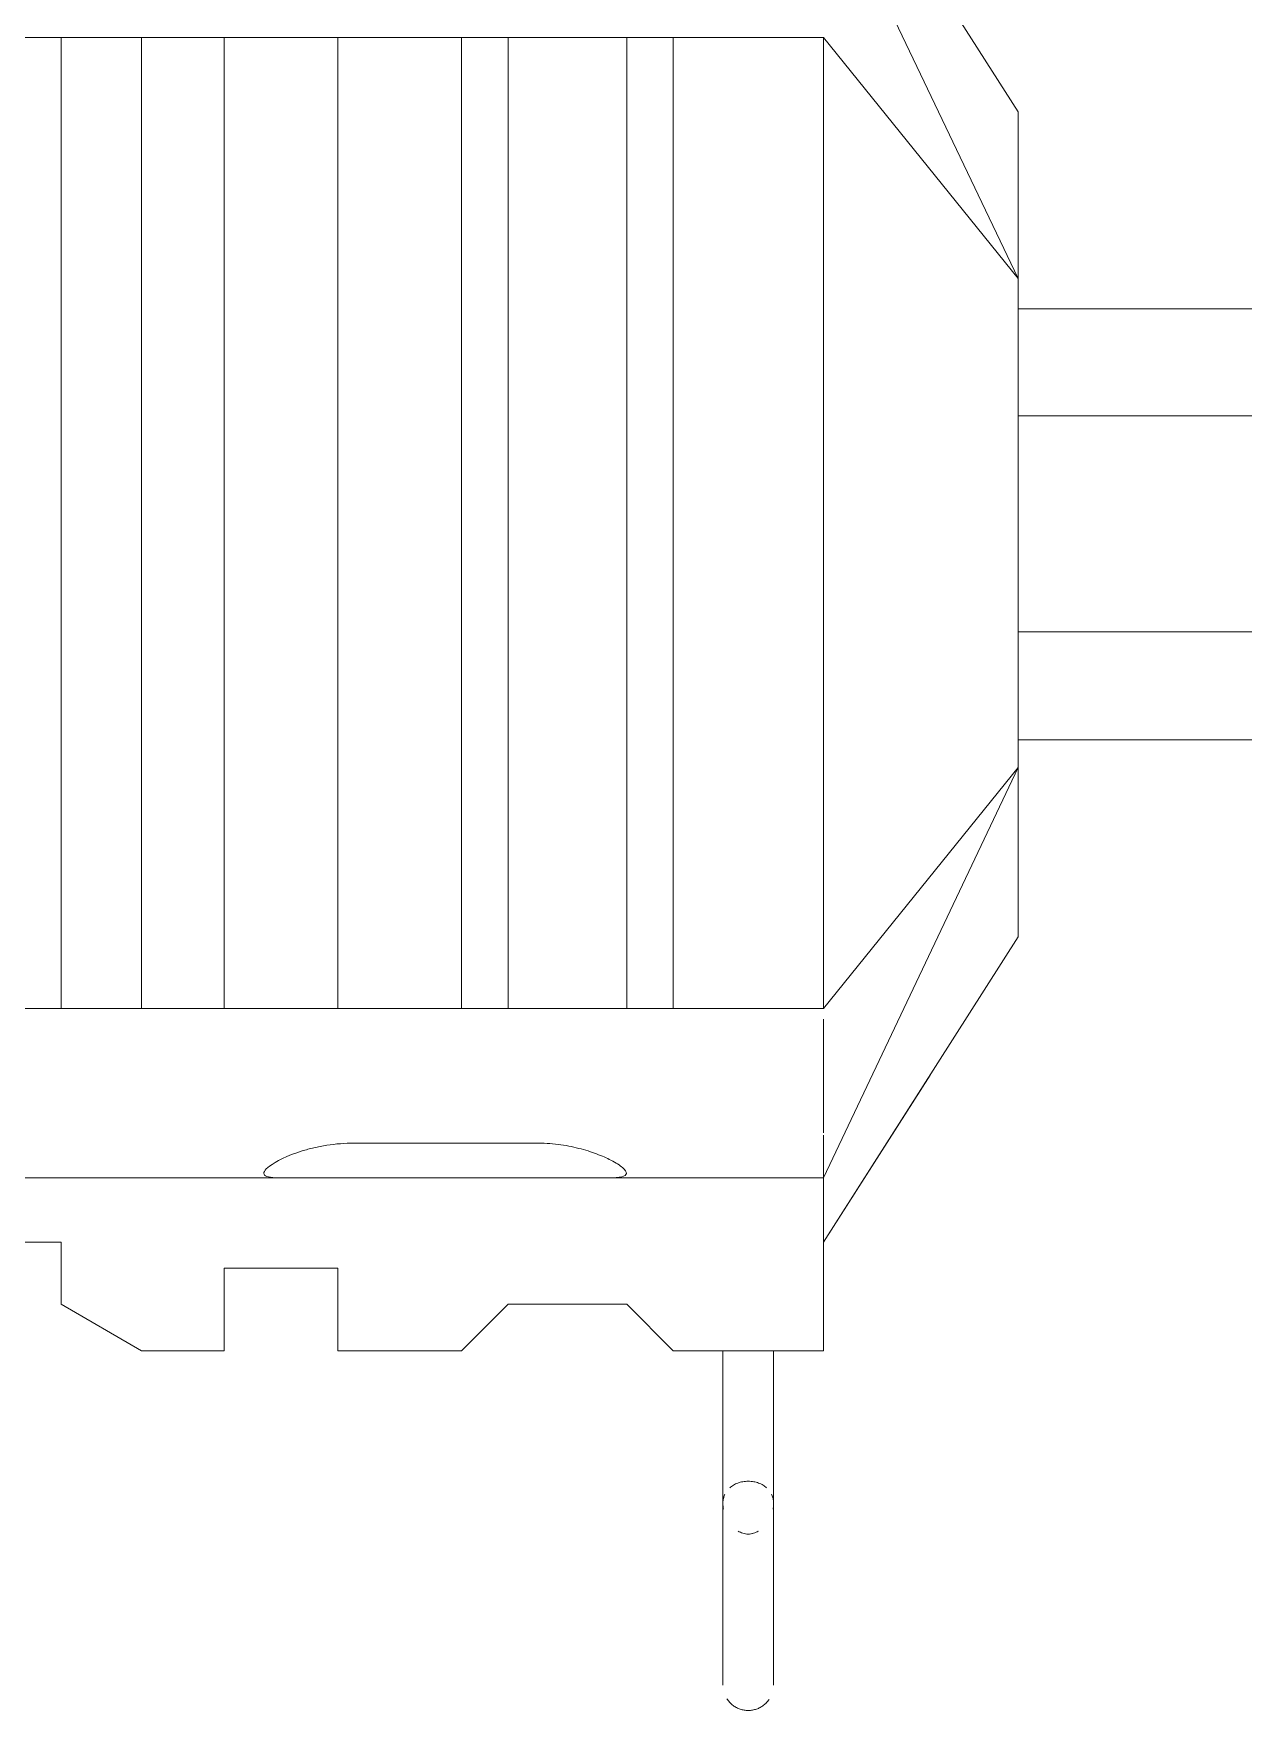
# Model space of a CAD drawing. Header units: inches. Extents: x -10318 to -7858, y -1627 to -453.
# Drawn here: x -8841.218 to -8839.549, y -579.67 to -577.359 of the extents above; entities that cross this region are included whole.
import ezdxf

# ---------------------------------------------------------------- set-up
doc = ezdxf.new("R2010")
doc.units = ezdxf.units.IN
doc.header["$MEASUREMENT"] = 0
doc.layers.add('A-GENM', color=13, linetype='Continuous', lineweight=9)

# ---------------------------------------------------------------- blocks, each defined once
blk = doc.blocks.new('M4_Assault_Rifle_14308 - M4_Assault_Rifle_14308-V5-4-Lower')
at = {"layer": 'A-GENM'}
for p, q in [((8.0797, 0.9895), (8.3485, 0.5687)), ((8.3485, 0.3391), (8.0797, 0.9007)), ((6.8807, 0.6712), (7.0286, 0.6712)), ((7.0286, 0.6712), (7.1395, 0.6712)), ((7.0286, 0.6712), (7.0286, -0.6673)), ((7.1395, 0.6712), (7.2534, 0.6712)), ((7.1395, 0.6712), (7.1395, -0.6673)), ((7.2534, 0.6712), (7.41, 0.6712)), ((7.2534, 0.6712), (7.2534, -0.6673)), ((7.41, 0.6712), (7.5808, 0.6712)), ((7.41, 0.6712), (7.41, -0.6673)), ((7.5808, 0.6712), (7.6448, 0.6712)), ((7.5808, 0.6712), (7.5808, -0.6673)), ((7.6448, 0.6712), (7.8085, 0.6712)), ((7.6448, 0.6712), (7.6448, -0.6673)), ((7.8085, 0.6712), (7.8726, 0.6712)), ((7.8085, 0.6712), (7.8085, -0.6673)), ((7.8726, 0.6712), (8.0797, 0.6712)), ((7.8726, 0.6712), (7.8726, -0.6673)), ((8.0797, -0.6673), (8.0797, 0.6712)), ((8.3485, 0.3391), (8.0797, 0.6712)), ((8.0797, 0.6712), (8.0797, -0.6673)), ((8.3485, 0.3391), (8.3485, 0.5687)), ((8.3485, 0.3391), (8.3485, 0.1498)), ((11.4754, 0.297), (8.3485, 0.297)), ((8.3485, 0.1498), (9.3324, 0.1498)), ((8.3485, 0.1498), (8.3485, -0.1482)), ((9.3324, -0.1482), (8.3485, -0.1482)), ((8.3485, -0.1482), (8.3485, -0.3353)), ((8.3485, -0.297), (11.4754, -0.297)), ((8.0797, -0.9007), (8.3485, -0.3353)), ((8.0797, -0.6673), (8.3485, -0.3353)), ((8.3485, -0.5687), (8.3485, -0.3353)), ((8.0797, -0.9895), (8.3485, -0.5687)), ((7.0286, -0.6673), (6.8807, -0.6673)), ((7.1395, -0.6673), (7.0286, -0.6673)), ((7.2534, -0.6673), (7.1395, -0.6673)), ((7.41, -0.6673), (7.2534, -0.6673)), ((7.5808, -0.6673), (7.41, -0.6673)), ((7.6448, -0.6673), (7.5808, -0.6673)), ((7.8085, -0.6673), (7.6448, -0.6673)), ((7.8726, -0.6673), (7.8085, -0.6673)), ((8.0797, -0.6673), (7.8726, -0.6673)), ((8.0797, -0.8385), (8.0797, -0.6821)), ((8.0797, -0.9895), (8.2268, -0.7592)), ((7.433, -0.8528), (7.683, -0.8528)), ((8.0797, -0.9007), (8.0797, -0.8421)), ((6.9378, -0.9007), (7.3323, -0.9007)), ((7.433, -0.9007), (7.3323, -0.9007)), ((7.683, -0.9007), (7.433, -0.9007)), ((7.7838, -0.9007), (7.683, -0.9007)), ((7.7838, -0.9007), (8.0797, -0.9007)), ((8.0797, -0.8789), (8.0797, -0.9007)), ((8.0797, -1.139), (8.0797, -0.9007)), ((8.0797, -0.9895), (8.0797, -0.9007)), ((6.8807, -0.9895), (7.0286, -0.9895)), ((7.0286, -0.9895), (7.0286, -1.0749)), ((7.2534, -1.139), (7.2534, -1.0251)), ((7.2534, -1.0251), (7.41, -1.0251)), ((7.41, -1.0251), (7.41, -1.139)), ((7.0286, -1.0749), (7.1395, -1.139)), ((7.5808, -1.139), (7.6448, -1.0749)), ((7.6448, -1.0749), (7.8085, -1.0749)), ((7.8085, -1.0749), (7.8726, -1.139)), ((7.1395, -1.139), (7.2534, -1.139)), ((7.41, -1.139), (7.5808, -1.139)), ((7.8726, -1.139), (8.0797, -1.139)), ((7.9411, -1.139), (7.9411, -1.35)), ((7.9411, -1.139), (7.9411, -1.35)), ((8.0111, -1.35), (8.0111, -1.139)), ((8.0111, -1.35), (8.0111, -1.139))]:
    blk.add_line(p, q, dxfattribs=at)
at = {"layer": 'A-GENM', "flags": 128}
for points in [[(7.9411, -1.35), (7.9411, -1.3501), (7.9411, -1.3504), (7.9411, -1.3509), (7.9411, -1.3516), (7.9411, -1.3525), (7.9411, -1.3536), (7.9411, -1.3548), (7.9411, -1.3563), (7.9411, -1.358), (7.9411, -1.3598), (7.9411, -1.3619), (7.9411, -1.3641), (7.9411, -1.3665), (7.9411, -1.3691), (7.9411, -1.3718), (7.9411, -1.3747), (7.9411, -1.3778), (7.9411, -1.381), (7.9411, -1.3844), (7.9411, -1.3879), (7.9411, -1.3915), (7.9411, -1.3953), (7.9411, -1.3993), (7.9411, -1.4033), (7.9411, -1.4074), (7.9411, -1.4117), (7.9411, -1.4161), (7.9411, -1.4205), (7.9411, -1.4251), (7.9411, -1.4297), (7.9411, -1.4344), (7.9411, -1.4391), (7.9411, -1.444), (7.9411, -1.4488), (7.9411, -1.4537), (7.9411, -1.4587), (7.9411, -1.4636), (7.9411, -1.4686), (7.9411, -1.4736), (7.9411, -1.4786), (7.9411, -1.4836), (7.9411, -1.4886), (7.9411, -1.4936), (7.9411, -1.4985), (7.9411, -1.5034), (7.9411, -1.5082), (7.9411, -1.513), (7.9411, -1.5177), (7.9411, -1.5224), (7.9411, -1.527), (7.9411, -1.5315), (7.9411, -1.5359), (7.9411, -1.5402), (7.9411, -1.5444), (7.9411, -1.5485), (7.9411, -1.5525), (7.9411, -1.5564), (7.9411, -1.5601), (7.9411, -1.5637), (7.9411, -1.5672), (7.9411, -1.5705), (7.9411, -1.5736), (7.9411, -1.5766), (7.9411, -1.5794), (7.9411, -1.5821), (7.9411, -1.5846), (7.9411, -1.5869), (7.9411, -1.589), (7.9411, -1.591), (7.9411, -1.5928), (7.9411, -1.5943), (7.9411, -1.5957), (7.9411, -1.5969), (7.9411, -1.5979), (7.9411, -1.5987), (7.9411, -1.5993), (7.9411, -1.5997), (7.9411, -1.5999)], [(7.9411, -1.3898), (7.9411, -1.3862), (7.9411, -1.3828), (7.9411, -1.3795), (7.9411, -1.3763), (7.9411, -1.3734), (7.9411, -1.3705), (7.9411, -1.3679), (7.9411, -1.3654), (7.9411, -1.3631), (7.9411, -1.3609), (7.9411, -1.359), (7.9411, -1.3572), (7.9411, -1.3556), (7.9411, -1.3542), (7.9411, -1.353), (7.9411, -1.352), (7.9411, -1.3512), (7.9411, -1.3506), (7.9411, -1.3502), (7.9411, -1.35)], [(8.0111, -1.6), (8.0111, -1.5999), (8.0111, -1.5996), (8.0111, -1.5991), (8.0111, -1.5984), (8.0111, -1.5975), (8.0111, -1.5964), (8.0111, -1.5951), (8.0111, -1.5936), (8.0111, -1.592), (8.0111, -1.5901), (8.0111, -1.5881), (8.0111, -1.5858), (8.0111, -1.5834), (8.0111, -1.5809), (8.0111, -1.5781), (8.0111, -1.5752), (8.0111, -1.5722), (8.0111, -1.5689), (8.0111, -1.5656), (8.0111, -1.5621), (8.0111, -1.5584), (8.0111, -1.5546), (8.0111, -1.5507), (8.0111, -1.5467), (8.0111, -1.5425), (8.0111, -1.5382), (8.0111, -1.5339), (8.0111, -1.5294), (8.0111, -1.5249), (8.0111, -1.5203), (8.0111, -1.5156), (8.0111, -1.5108), (8.0111, -1.506), (8.0111, -1.5011), (8.0111, -1.4962), (8.0111, -1.4913), (8.0111, -1.4863), (8.0111, -1.4813), (8.0111, -1.4763), (8.0111, -1.4713), (8.0111, -1.4663), (8.0111, -1.4613), (8.0111, -1.4564), (8.0111, -1.4515), (8.0111, -1.4466), (8.0111, -1.4417), (8.0111, -1.4369), (8.0111, -1.4322), (8.0111, -1.4275), (8.0111, -1.423), (8.0111, -1.4185), (8.0111, -1.414), (8.0111, -1.4097), (8.0111, -1.4055), (8.0111, -1.4014), (8.0111, -1.3974), (8.0111, -1.3936), (8.0111, -1.3898), (8.0111, -1.3862), (8.0111, -1.3828), (8.0111, -1.3795), (8.0111, -1.3763), (8.0111, -1.3734), (8.0111, -1.3705), (8.0111, -1.3679), (8.0111, -1.3654), (8.0111, -1.3631), (8.0111, -1.3609), (8.0111, -1.359), (8.0111, -1.3572), (8.0111, -1.3556), (8.0111, -1.3542), (8.0111, -1.353), (8.0111, -1.352), (8.0111, -1.3512), (8.0111, -1.3506), (8.0111, -1.3502), (8.0111, -1.35)], [(8.0111, -1.35), (8.0111, -1.3501), (8.0111, -1.3504), (8.0111, -1.3509), (8.0111, -1.3516), (8.0111, -1.3525), (8.0111, -1.3536), (8.0111, -1.3548), (8.0111, -1.3563), (8.0111, -1.358), (8.0111, -1.3598), (8.0111, -1.3619), (8.0111, -1.3641), (8.0111, -1.3665), (8.0111, -1.3691), (8.0111, -1.3718), (8.0111, -1.3747), (8.0111, -1.3778), (8.0111, -1.381), (8.0111, -1.3844), (8.0111, -1.3879)], [(7.9761, -1.6349), (7.9747, -1.6349), (7.9733, -1.6348), (7.9719, -1.6347), (7.9705, -1.6345), (7.9692, -1.6342), (7.9678, -1.6339), (7.9664, -1.6336), (7.9651, -1.6332), (7.9638, -1.6327), (7.9625, -1.6322), (7.9612, -1.6316), (7.96, -1.631), (7.9587, -1.6303), (7.9575, -1.6296), (7.9564, -1.6288), (7.9552, -1.628), (7.9541, -1.6272), (7.9531, -1.6263), (7.952, -1.6253), (7.951, -1.6243), (7.9501, -1.6233), (7.9492, -1.6223), (7.9483, -1.6212), (7.9475, -1.62), (7.9467, -1.6189)], [(8.005, -1.6197), (8.0042, -1.6209), (8.0033, -1.622), (8.0024, -1.623), (8.0015, -1.6241), (8.0005, -1.6251), (7.9994, -1.626), (7.9984, -1.6269), (7.9973, -1.6278), (7.9962, -1.6286), (7.995, -1.6294), (7.9938, -1.6301), (7.9926, -1.6308), (7.9913, -1.6314), (7.9901, -1.632), (7.9888, -1.6326), (7.9875, -1.633), (7.9861, -1.6335), (7.9848, -1.6338), (7.9834, -1.6342), (7.9821, -1.6344), (7.9807, -1.6346), (7.9793, -1.6348), (7.9779, -1.6349), (7.9765, -1.6349), (7.9761, -1.6349)]]:
    blk.add_lwpolyline(points, dxfattribs=at)
at = {"layer": 'A-GENM'}
for points, knots in [([(7.3323, -0.9007), (7.326, -0.9007), (7.316, -0.9002), (7.3079, -0.8973), (7.3076, -0.8921), (7.3182, -0.8813), (7.3443, -0.8681), (7.3768, -0.8591), (7.4008, -0.8544), (7.4198, -0.8529), (7.433, -0.8528)], [0, 0, 0, 0, 0.111111, 0.222222, 0.333333, 0.444444, 0.722222, 0.791667, 0.861111, 1, 1, 1, 1]), ([(7.683, -0.8528), (7.6937, -0.8529), (7.7141, -0.8541), (7.7431, -0.8597), (7.7679, -0.8676), (7.7893, -0.8771), (7.8045, -0.887), (7.81, -0.8952), (7.8035, -0.8999), (7.7916, -0.9007), (7.7838, -0.9007)], [0, 0, 0, 0, 0.111111, 0.222222, 0.333333, 0.444444, 0.583333, 0.722222, 0.861111, 1, 1, 1, 1])]:
    blk.add_open_spline(points, degree=3, knots=knots, dxfattribs=at)
for points in [[(7.9419, -1.3575), (7.9415, -1.3557), (7.9411, -1.3521), (7.9411, -1.3468), (7.9421, -1.3416), (7.9433, -1.3383), (7.944, -1.3367)], [(7.9419, -1.3575), (7.9415, -1.3557), (7.9411, -1.3521), (7.9411, -1.3468), (7.9421, -1.3416), (7.9433, -1.3383), (7.944, -1.3367)], [(7.9507, -1.3279), (7.9522, -1.3266), (7.9555, -1.3241), (7.9616, -1.3212), (7.9685, -1.3195), (7.9735, -1.319), (7.9761, -1.3189)], [(7.9507, -1.3279), (7.9522, -1.3266), (7.9555, -1.3241), (7.9596, -1.3221), (7.9617, -1.3214)], [(7.9761, -1.3189), (7.9787, -1.319), (7.9837, -1.3195), (7.9906, -1.3212), (7.9967, -1.3241), (8, -1.3266), (8.0015, -1.3279)], [(7.9905, -1.3214), (7.9926, -1.3221), (7.9967, -1.3241), (8, -1.3266), (8.0015, -1.3279)], [(8.0082, -1.3367), (8.0089, -1.3383), (8.0102, -1.3416), (8.0111, -1.3468), (8.0111, -1.3521), (8.0107, -1.3557), (8.0103, -1.3575)], [(8.0082, -1.3367), (8.0089, -1.3383), (8.0102, -1.3416), (8.0111, -1.3468), (8.0111, -1.3521), (8.0107, -1.3557), (8.0103, -1.3575)], [(7.9761, -1.392), (7.9735, -1.3917), (7.9686, -1.3906), (7.9642, -1.3889), (7.9622, -1.3878)], [(7.9761, -1.392), (7.9735, -1.3917), (7.9686, -1.3906), (7.9642, -1.3889), (7.9622, -1.3878)], [(7.9901, -1.3877), (7.9881, -1.3889), (7.9837, -1.3906), (7.9787, -1.3917), (7.9761, -1.392)], [(7.99, -1.3878), (7.988, -1.3889), (7.9836, -1.3906), (7.9787, -1.3917), (7.9761, -1.392)]]:
    blk.add_open_spline(points, degree=3, dxfattribs=at)

msp = doc.modelspace()

# ---------------------------------------------------------------- block references
at = {"layer": 'A-GENM'}
msp.add_blockref('M4_Assault_Rifle_14308 - M4_Assault_Rifle_14308-V5-4-Lower', (-8848.2081, -578.0354), dxfattribs=at)

doc.saveas('drawing.dxf')
